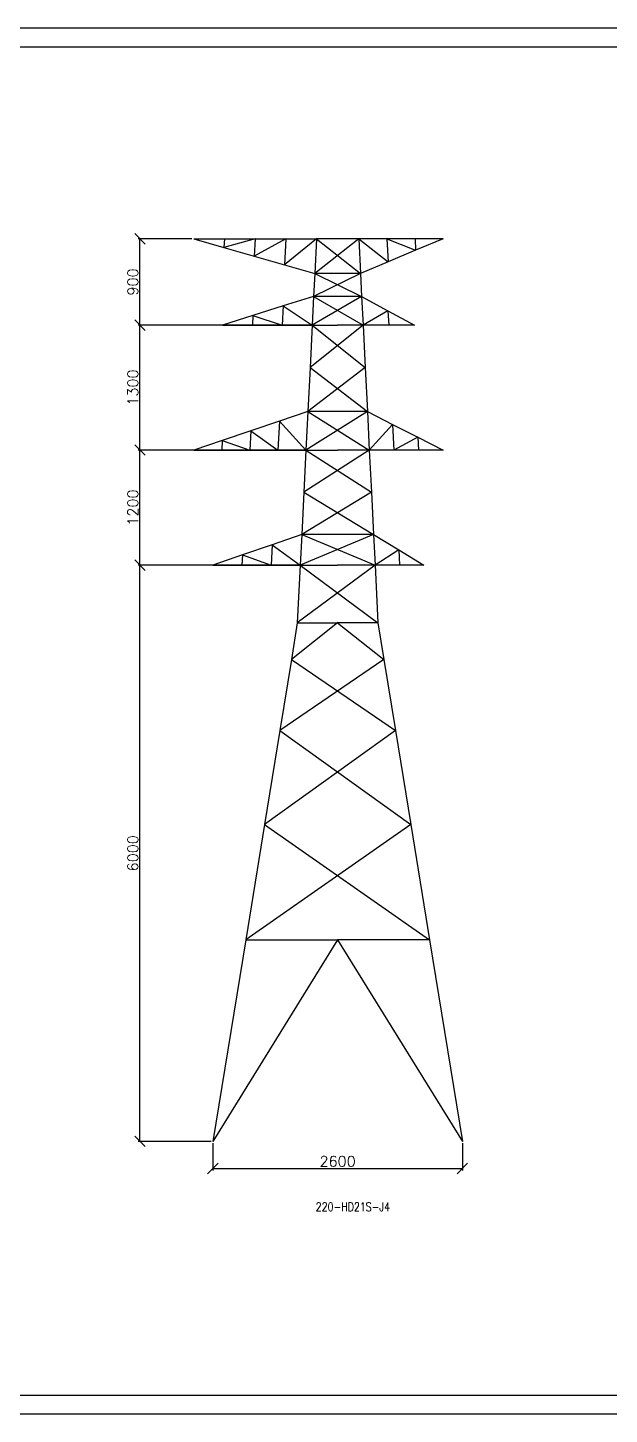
# Model space of a CAD drawing. Header units: millimetres. Extents: x -25344 to 8674, y -19679 to 18215.
# Drawn here: x 6649 to 6953, y -432 to 290 of the extents above; entities that cross this region are included whole.
import ezdxf

# ---------------------------------------------------------------- set-up
doc = ezdxf.new("R2010")
doc.units = ezdxf.units.MM
doc.layers.add('受力材原始杆件', color=1, linetype='Continuous', lineweight=25)
doc.layers.add('受力材杆件', color=7, linetype='Continuous', lineweight=25)
doc.layers.add('基本图元层', color=7, linetype='Continuous')
doc.styles.get("Standard").update_dxf_attribs({"font": 'txt', "bigfont": 'gbcbig.shx'})
doc.styles.add('TBWZ', font='txt.shx', dxfattribs={"width": 0.7, "bigfont": 'hztxt.shx'})
doc.dimstyles.new('hz', dxfattribs={"dimscale": 11, "dimtxt": 0.5, "dimasz": 0.5, "dimexe": 0.09, "dimexo": 0.09, "dimgap": 0.09, "dimtad": 1, "dimdec": 0, "dimlfac": 20, "dimzin": 0, "dimdsep": 46, "dimtxsty": 'Standard', "dimblk1": 'OBLIQUE', "dimblk2": 'OBLIQUE', "dimsah": 1, "dimcen": 0.09, "dimclrd": 7, "dimclre": 7, "dimclrt": 7, "dimadec": 0, "dimazin": 0, "dimtfac": 1, "dimtdec": 0, "dimtix": 1, "dimtmove": 0, "dimatfit": 3, "dimfxl": 1, "dimtolj": 1, "dimtzin": 0, "dimarcsym": 0})

# ---------------------------------------------------------------- blocks, each defined once
blk = doc.blocks.new('_OBLIQUE')
at = {"color": 0, "linetype": 'ByBlock'}
blk.add_line((-0.5, -0.5), (0.5, 0.5), dxfattribs=at)
blk = doc.blocks.new('*D29')
at = {"layer": 'DEFPOINTS', "color": 0, "transparency": 16777216}
for p in [(6707.97, 9.97), (6791.47, 9.97), (6745.97, -290.03)]:
    blk.add_point(p, dxfattribs=at)
at = {"layer": '基本图元层', "color": 7, "lineweight": -2, "transparency": 16777216}
for p, q in [((6790.48, 9.97), (6706.98, 9.97)), ((6707.97, -290.03), (6707.97, 9.97)), ((6744.98, -290.03), (6706.98, -290.03))]:
    blk.add_line(p, q, dxfattribs=at)
at = {"layer": '基本图元层', "color": 7, "lineweight": -2, "transparency": 16777216, "xscale": 5.5, "yscale": 5.5, "zscale": 5.5}
for p, rotation in [((6707.97, 9.97), 90), ((6707.97, -290.03), 270)]:
    blk.add_blockref('_OBLIQUE', p, dxfattribs=dict(at, rotation=rotation))
at = {"layer": '基本图元层', "color": 7, "transparency": 16777216, "insert": (6704.23, -140.03), "char_height": 5.5, "attachment_point": 5, "rotation": 90}
blk.add_mtext('\\A1;6000', dxfattribs=at)
blk = doc.blocks.new('*D30')
at = {"layer": 'DEFPOINTS', "color": 0, "transparency": 16777216}
for p in [(6707.97, 69.97), (6791.47, 69.97), (6791.47, 9.97)]:
    blk.add_point(p, dxfattribs=at)
at = {"layer": '基本图元层', "color": 7, "lineweight": -2, "transparency": 16777216}
for p, q in [((6790.48, 69.97), (6706.98, 69.97)), ((6707.97, 9.97), (6707.97, 69.97)), ((6790.48, 9.97), (6706.98, 9.97))]:
    blk.add_line(p, q, dxfattribs=at)
at = {"layer": '基本图元层', "color": 7, "lineweight": -2, "transparency": 16777216, "xscale": 5.5, "yscale": 5.5, "zscale": 5.5}
for p, rotation in [((6707.97, 69.97), 90), ((6707.97, 9.97), 270)]:
    blk.add_blockref('_OBLIQUE', p, dxfattribs=dict(at, rotation=rotation))
at = {"layer": '基本图元层', "color": 7, "transparency": 16777216, "insert": (6704.23, 39.97), "char_height": 5.5, "attachment_point": 5, "rotation": 90}
blk.add_mtext('\\A1;1200', dxfattribs=at)
blk = doc.blocks.new('*D31')
at = {"layer": 'DEFPOINTS', "color": 0, "transparency": 16777216}
for p in [(6707.97, 134.97), (6797.72, 134.97), (6794.47, 69.97)]:
    blk.add_point(p, dxfattribs=at)
at = {"layer": '基本图元层', "color": 7, "lineweight": -2, "transparency": 16777216}
for p, q in [((6796.73, 134.97), (6706.98, 134.97)), ((6707.97, 69.97), (6707.97, 134.97)), ((6793.48, 69.97), (6706.98, 69.97))]:
    blk.add_line(p, q, dxfattribs=at)
at = {"layer": '基本图元层', "color": 7, "lineweight": -2, "transparency": 16777216, "xscale": 5.5, "yscale": 5.5, "zscale": 5.5}
for p, rotation in [((6707.97, 134.97), 90), ((6707.97, 69.97), 270)]:
    blk.add_blockref('_OBLIQUE', p, dxfattribs=dict(at, rotation=rotation))
at = {"layer": '基本图元层', "color": 7, "transparency": 16777216, "insert": (6704.23, 102.47), "char_height": 5.5, "attachment_point": 5, "rotation": 90}
blk.add_mtext('\\A1;1300', dxfattribs=at)
blk = doc.blocks.new('*D32')
at = {"layer": 'DEFPOINTS', "color": 0, "transparency": 16777216}
for p in [(6707.97, 179.97), (6735.97, 179.97), (6797.72, 134.97)]:
    blk.add_point(p, dxfattribs=at)
at = {"layer": '基本图元层', "color": 7, "lineweight": -2, "transparency": 16777216}
for p, q in [((6734.98, 179.97), (6706.98, 179.97)), ((6707.97, 134.97), (6707.97, 179.97)), ((6796.73, 134.97), (6706.98, 134.97))]:
    blk.add_line(p, q, dxfattribs=at)
at = {"layer": '基本图元层', "color": 7, "lineweight": -2, "transparency": 16777216, "xscale": 5.5, "yscale": 5.5, "zscale": 5.5}
for p, rotation in [((6707.97, 179.97), 90), ((6707.97, 134.97), 270)]:
    blk.add_blockref('_OBLIQUE', p, dxfattribs=dict(at, rotation=rotation))
at = {"layer": '基本图元层', "color": 7, "transparency": 16777216, "insert": (6704.23, 157.47), "char_height": 5.5, "attachment_point": 5, "rotation": 90}
blk.add_mtext('\\A1;900', dxfattribs=at)
blk = doc.blocks.new('*D39')
at = {"layer": 'DEFPOINTS', "color": 0, "transparency": 16777216}
for p in [(6745.97, -290.03), (6875.97, -290.03), (6875.97, -304.17)]:
    blk.add_point(p, dxfattribs=at)
at = {"layer": '基本图元层', "color": 7, "lineweight": -2, "transparency": 16777216}
for p, q in [((6745.97, -291.02), (6745.97, -305.16)), ((6875.97, -291.02), (6875.97, -305.16)), ((6745.97, -304.17), (6875.97, -304.17))]:
    blk.add_line(p, q, dxfattribs=at)
at = {"layer": '基本图元层', "color": 7, "lineweight": -2, "transparency": 16777216, "xscale": 5.5, "yscale": 5.5, "zscale": 5.5, "rotation": 180}
blk.add_blockref('_OBLIQUE', (6745.97, -304.17), dxfattribs=at)
at = {"layer": '基本图元层', "color": 7, "lineweight": -2, "transparency": 16777216, "xscale": 5.5, "yscale": 5.5, "zscale": 5.5}
blk.add_blockref('_OBLIQUE', (6875.97, -304.17), dxfattribs=at)
at = {"layer": '基本图元层', "color": 7, "transparency": 16777216, "insert": (6810.97, -300.43), "char_height": 5.5, "attachment_point": 5}
blk.add_mtext('\\A1;2600', dxfattribs=at)

msp = doc.modelspace()

# ---------------------------------------------------------------- linework, layer by layer
at = {"layer": '受力材原始杆件', "color": 7, "true_color": 0xffffff}
for p, q in [((6735.968, 179.966), (6751.968, 179.966)), ((6735.968, 179.966), (6751.743, 175.466)), ((6751.968, 179.966), (6751.743, 175.466)), ((6767.968, 179.966), (6751.743, 175.466)), ((6751.743, 175.466), (6767.518, 170.966)), ((6751.968, 179.966), (6767.968, 179.966)), ((6767.968, 179.966), (6767.518, 170.966)), ((6783.968, 179.966), (6767.518, 170.966)), ((6767.968, 179.966), (6783.968, 179.966)), ((6783.968, 179.966), (6783.293, 166.466)), ((6799.968, 179.966), (6783.293, 166.466)), ((6783.968, 179.966), (6799.968, 179.966)), ((6821.968, 179.966), (6799.068, 161.966)), ((6821.968, 179.966), (6799.968, 179.966)), ((6836.635, 179.966), (6821.968, 179.966)), ((6821.968, 179.966), (6837.235, 167.966)), ((6821.968, 179.966), (6822.868, 161.966)), ((6851.302, 179.966), (6836.635, 179.966)), ((6836.635, 179.966), (6851.602, 173.966)), ((6836.635, 179.966), (6837.235, 167.966)), ((6851.602, 173.966), (6837.235, 167.966)), ((6865.968, 179.966), (6851.302, 179.966)), ((6851.302, 179.966), (6851.602, 173.966)), ((6865.968, 179.966), (6851.602, 173.966)), ((6767.518, 170.966), (6783.293, 166.466)), ((6783.293, 166.466), (6799.068, 161.966)), ((6837.235, 167.966), (6822.868, 161.966)), ((6822.868, 161.966), (6798.468, 149.966)), ((6822.868, 161.966), (6799.068, 161.966)), ((6822.868, 161.966), (6823.468, 149.966)), ((6782.635, 144.966), (6766.802, 139.966)), ((6782.635, 144.966), (6782.135, 134.966)), ((6798.468, 149.966), (6782.635, 144.966)), ((6782.635, 144.966), (6797.718, 134.966)), ((6823.468, 149.966), (6797.718, 134.966)), ((6823.468, 149.966), (6798.468, 149.966)), ((6823.468, 149.966), (6837.218, 142.466)), ((6823.468, 149.966), (6824.218, 134.966)), ((6766.802, 139.966), (6750.968, 134.966)), ((6766.802, 139.966), (6766.552, 134.966)), ((6766.802, 139.966), (6782.135, 134.966)), ((6837.218, 142.466), (6824.218, 134.966)), ((6837.218, 142.466), (6850.968, 134.966)), ((6837.218, 142.466), (6837.593, 134.966)), ((6750.968, 134.966), (6766.552, 134.966)), ((6766.552, 134.966), (6782.135, 134.966)), ((6782.135, 134.966), (6797.718, 134.966)), ((6797.718, 134.966), (6825.318, 112.966)), ((6824.218, 134.966), (6810.968, 134.966)), ((6837.593, 134.966), (6824.218, 134.966)), ((6824.218, 134.966), (6825.318, 112.966)), ((6850.968, 134.966), (6837.593, 134.966)), ((6796.618, 112.966), (6826.468, 89.966)), ((6825.318, 112.966), (6826.468, 89.966)), ((6795.468, 89.966), (6780.593, 84.966)), ((6826.468, 89.966), (6794.468, 69.966)), ((6826.468, 89.966), (6795.468, 89.966)), ((6826.468, 89.966), (6839.635, 83.299)), ((6826.468, 89.966), (6827.468, 69.966)), ((6765.718, 79.966), (6750.843, 74.966)), ((6765.718, 79.966), (6765.218, 69.966)), ((6780.593, 84.966), (6765.718, 79.966)), ((6765.718, 79.966), (6779.843, 69.966)), ((6780.593, 84.966), (6779.843, 69.966)), ((6780.593, 84.966), (6794.468, 69.966)), ((6839.635, 83.299), (6827.468, 69.966)), ((6839.635, 83.299), (6852.802, 76.632)), ((6839.635, 83.299), (6840.302, 69.966)), ((6750.843, 74.966), (6735.968, 69.966)), ((6750.843, 74.966), (6750.593, 69.966)), ((6750.843, 74.966), (6765.218, 69.966)), ((6852.802, 76.632), (6840.302, 69.966)), ((6852.802, 76.632), (6865.968, 69.966)), ((6852.802, 76.632), (6853.135, 69.966)), ((6735.968, 69.966), (6750.593, 69.966)), ((6750.593, 69.966), (6765.218, 69.966)), ((6765.218, 69.966), (6779.843, 69.966)), ((6779.843, 69.966), (6794.468, 69.966)), ((6794.468, 69.966), (6828.568, 47.966)), ((6827.468, 69.966), (6810.968, 69.966)), ((6840.302, 69.966), (6827.468, 69.966)), ((6827.468, 69.966), (6828.568, 47.966)), ((6853.135, 69.966), (6840.302, 69.966)), ((6865.968, 69.966), (6853.135, 69.966)), ((6793.368, 47.966), (6829.668, 25.966)), ((6828.568, 47.966), (6829.668, 25.966)), ((6792.268, 25.966), (6776.835, 20.632)), ((6829.668, 25.966), (6791.468, 9.966)), ((6829.668, 25.966), (6792.268, 25.966)), ((6829.668, 25.966), (6842.818, 17.966)), ((6829.668, 25.966), (6830.468, 9.966)), ((6761.402, 15.299), (6745.968, 9.966)), ((6761.402, 15.299), (6761.135, 9.966)), ((6776.835, 20.632), (6761.402, 15.299)), ((6761.402, 15.299), (6776.302, 9.966)), ((6776.835, 20.632), (6776.302, 9.966)), ((6776.835, 20.632), (6791.468, 9.966)), ((6842.818, 17.966), (6830.468, 9.966)), ((6842.818, 17.966), (6855.968, 9.966)), ((6842.818, 17.966), (6843.218, 9.966)), ((6745.968, 9.966), (6761.135, 9.966)), ((6761.135, 9.966), (6776.302, 9.966)), ((6776.302, 9.966), (6791.468, 9.966)), ((6791.468, 9.966), (6831.968, -20.034)), ((6830.468, 9.966), (6810.968, 9.966)), ((6843.218, 9.966), (6830.468, 9.966)), ((6830.468, 9.966), (6831.968, -20.034)), ((6855.968, 9.966), (6843.218, 9.966)), ((6831.968, -20.034), (6810.968, -20.034)), ((6810.968, -20.034), (6835.065, -39.034)), ((6831.968, -20.034), (6835.065, -39.034)), ((6786.872, -39.034), (6841.094, -76.034)), ((6835.065, -39.034), (6841.094, -76.034)), ((6841.094, -76.034), (6772.857, -125.034)), ((6841.094, -76.034), (6849.079, -125.034)), ((6849.079, -125.034), (6763.079, -185.034)), ((6849.079, -125.034), (6858.857, -185.034)), ((6834.913, -185.034), (6810.968, -185.034)), ((6810.968, -185.034), (6875.968, -290.034)), ((6858.857, -185.034), (6834.913, -185.034)), ((6858.857, -185.034), (6875.968, -290.034))]:
    msp.add_line(p, q, dxfattribs=at)
at = {"layer": '受力材杆件', "color": 7, "true_color": 0xffffff}
for p, q in [((6799.968, 179.966), (6799.068, 161.966)), ((6821.968, 179.966), (6799.968, 179.966)), ((6799.968, 179.966), (6822.868, 161.966)), ((6821.968, 179.966), (6837.235, 167.966)), ((6799.068, 161.966), (6798.468, 149.966)), ((6799.068, 161.966), (6823.468, 149.966)), ((6798.468, 149.966), (6797.718, 134.966)), ((6798.468, 149.966), (6824.218, 134.966)), ((6824.218, 134.966), (6796.618, 112.966)), ((6797.718, 134.966), (6796.618, 112.966)), ((6797.718, 134.966), (6810.968, 134.966)), ((6825.318, 112.966), (6795.468, 89.966)), ((6796.618, 112.966), (6795.468, 89.966)), ((6795.468, 89.966), (6794.468, 69.966)), ((6795.468, 89.966), (6827.468, 69.966)), ((6827.468, 69.966), (6793.368, 47.966)), ((6794.468, 69.966), (6793.368, 47.966)), ((6794.468, 69.966), (6810.968, 69.966)), ((6828.568, 47.966), (6792.268, 25.966)), ((6793.368, 47.966), (6792.268, 25.966)), ((6792.268, 25.966), (6791.468, 9.966)), ((6792.268, 25.966), (6830.468, 9.966)), ((6830.468, 9.966), (6789.968, -20.034)), ((6791.468, 9.966), (6789.968, -20.034)), ((6791.468, 9.966), (6810.968, 9.966)), ((6789.968, -20.034), (6786.872, -39.034)), ((6810.968, -20.034), (6786.872, -39.034)), ((6789.968, -20.034), (6810.968, -20.034)), ((6835.065, -39.034), (6780.842, -76.034)), ((6786.872, -39.034), (6780.842, -76.034)), ((6780.842, -76.034), (6772.857, -125.034)), ((6780.842, -76.034), (6849.079, -125.034)), ((6772.857, -125.034), (6763.079, -185.034)), ((6772.857, -125.034), (6858.857, -185.034)), ((6763.079, -185.034), (6745.968, -290.034)), ((6810.968, -185.034), (6745.968, -290.034)), ((6763.079, -185.034), (6787.024, -185.034)), ((6787.024, -185.034), (6810.968, -185.034))]:
    msp.add_line(p, q, dxfattribs=at)
at = {"layer": '基本图元层', "color": 0}
for p, q in [((5752.787, 289.854), (7388.261, 289.854)), ((6589.159, 279.854), (7378.261, 279.854)), ((6589.159, -422.133), (7378.261, -422.133)), ((7388.261, -432.133), (5752.787, -432.133))]:
    msp.add_line(p, q, dxfattribs=at)

# ---------------------------------------------------------------- texts
at = {"layer": '基本图元层', "color": 0, "lineweight": 25, "style": 'TBWZ', "width": 0.8}
msp.add_text('220-HD21S-J4', height=4.5, dxfattribs=at).set_placement((6799.562, -326.34))

# ---------------------------------------------------------------- dimensions: what is measured, and where the dimension line sits
at = {"layer": '基本图元层', "color": 0}
for base, p1, p2, picture, middle in [((6707.967, 179.966), (6797.718, 134.966), (6735.968, 179.966), '*D32', (6704.227, 157.466)), ((6707.967, 134.966), (6794.468, 69.966), (6797.718, 134.966), '*D31', (6704.227, 102.466)), ((6707.967, 69.966), (6791.468, 9.966), (6791.468, 69.966), '*D30', (6704.227, 39.966)), ((6707.967, 9.966), (6745.968, -290.034), (6791.468, 9.966), '*D29', (6704.227, -140.034))]:
    dim = msp.add_linear_dim(base=base, p1=p1, p2=p2, angle=90, dimstyle='hz', dxfattribs=at)
    dim.commit()
    dim.dimension.update_dxf_attribs({"geometry": picture, "text_midpoint": middle})
dim = msp.add_linear_dim(base=(6875.968, -304.171), p1=(6745.968, -290.034), p2=(6875.968, -290.034), dimstyle='hz', dxfattribs=at)
dim.commit()
dim.dimension.update_dxf_attribs({"geometry": '*D39', "text_midpoint": (6810.968, -300.431)})

doc.saveas('drawing.dxf')
